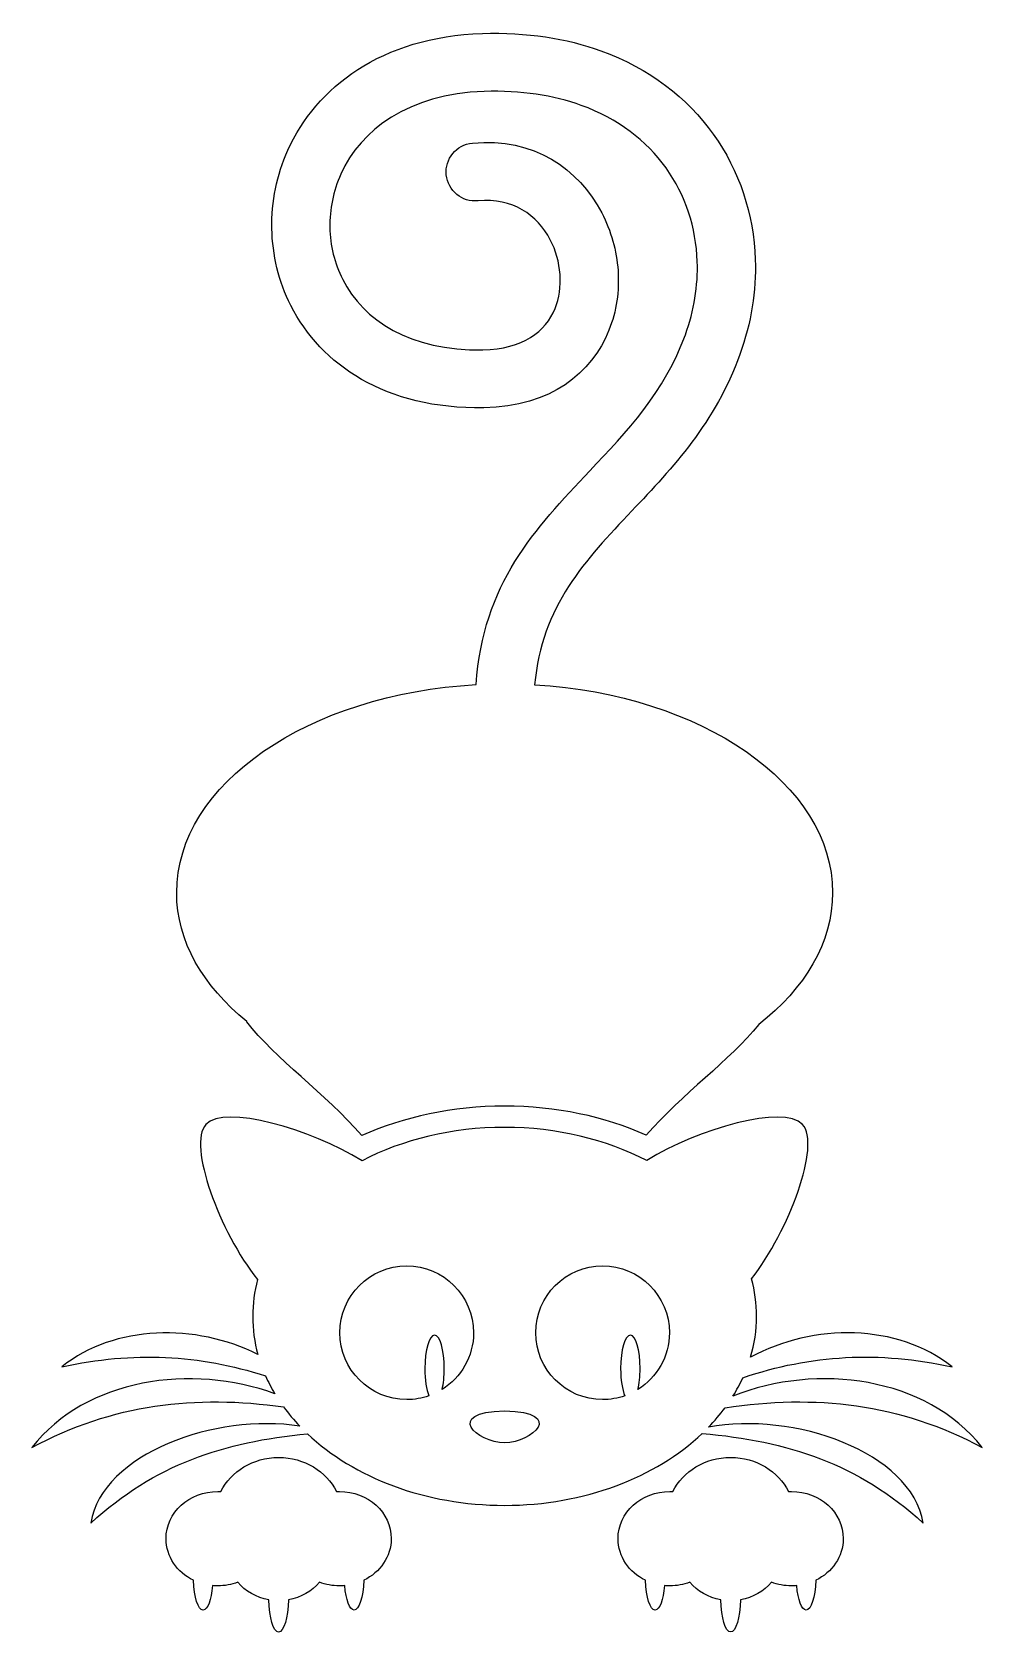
# Model space of a CAD drawing. Header units: centimetres. Extents: x -6.2 to 6.2, y -10.5 to 10.5.
import ezdxf

# ---------------------------------------------------------------- set-up
doc = ezdxf.new("R2010")
doc.units = ezdxf.units.CM
doc.header["$MEASUREMENT"] = 0
doc.layers.add('Layer 1', color=7, linetype='Continuous')

msp = doc.modelspace()

# ---------------------------------------------------------------- linework, layer by layer
at = {"layer": 'Layer 1'}
for points, knots in [([(3.29819, -2.52608), (3.90213, -2.05478), (4.26522, -1.4538), (4.26522, -0.80055), (4.26522, -0.80055), (4.26522, 0.62169), (2.54532, 1.79612), (0.36219, 1.92328), (0.36219, 1.92328), (0.45204, 2.94965), (1.03212, 3.56208), (1.63436, 4.19798), (1.63436, 4.19798), (2.17297, 4.76652), (2.72722, 5.35167), (3.05128, 6.24898), (3.05128, 6.24898), (3.20011, 6.66115), (3.26575, 7.08162), (3.25213, 7.48951), (3.25213, 7.48951), (3.23221, 8.08689), (3.04483, 8.65635), (2.70238, 9.13408), (2.70238, 9.13408), (2.36086, 9.61049), (1.8655, 9.99548), (1.22905, 10.22525), (1.22905, 10.22525), (0.77926, 10.3877), (0.26017, 10.4711), (-0.32249, 10.45171), (-0.32249, 10.45171), (-1.64938, 10.40747), (-2.50033, 9.7444), (-2.8704, 8.92165), (-2.8704, 8.92165), (-3.0164, 8.59706), (-3.08627, 8.24686), (-3.08003, 7.89911), (-3.08003, 7.89911), (-3.07373, 7.54938), (-2.99084, 7.20331), (-2.83143, 6.88888), (-2.83143, 6.88888), (-2.43887, 6.11466), (-1.59456, 5.5281), (-0.30458, 5.54956), (-0.30458, 5.54956), (0.57982, 5.56427), (1.10877, 6.00287), (1.33544, 6.56702), (1.33544, 6.56702), (1.43458, 6.81369), (1.47236, 7.08187), (1.45413, 7.34624), (1.45413, 7.34624), (1.43616, 7.6068), (1.36314, 7.86734), (1.24021, 8.10266), (1.24021, 8.10266), (0.94054, 8.67651), (0.35219, 9.09667), (-0.45408, 9.01613), (-0.45408, 9.01613), (-0.66294, 8.99555), (-0.81558, 8.80954), (-0.79502, 8.60073), (-0.79502, 8.60073), (-0.77444, 8.39187), (-0.58843, 8.23923), (-0.3796, 8.25976), (-0.3796, 8.25976), (0.0717, 8.3049), (0.40034, 8.07087), (0.56724, 7.75134), (0.56724, 7.75134), (0.64027, 7.61148), (0.68382, 7.4545), (0.6948, 7.29562), (0.6948, 7.29562), (0.70554, 7.1406), (0.68475, 6.98696), (0.62971, 6.84993), (0.62971, 6.84993), (0.50948, 6.55066), (0.20701, 6.31761), (-0.31655, 6.30888), (-0.31655, 6.30888), (-1.27172, 6.29298), (-1.88175, 6.69721), (-2.15252, 7.23138), (-2.15252, 7.23138), (-2.26042, 7.4441), (-2.31646, 7.67694), (-2.32064, 7.91104), (-2.32064, 7.91104), (-2.32493, 8.14707), (-2.27688, 8.38605), (-2.1766, 8.60904), (-2.1766, 8.60904), (-1.91522, 9.19017), (-1.29085, 9.6593), (-0.29869, 9.6924), (-0.29869, 9.6924), (0.18563, 9.70849), (0.6106, 9.64157), (0.973, 9.51068), (0.973, 9.51068), (1.45377, 9.33703), (1.82692, 9.04771), (2.08303, 8.69037), (2.08303, 8.69037), (2.33827, 8.33429), (2.478, 7.91022), (2.49282, 7.46569), (2.49282, 7.46569), (2.5033, 7.15084), (2.45229, 6.82527), (2.33672, 6.50507), (2.33672, 6.50507), (2.06811, 5.76148), (1.56874, 5.23433), (1.08352, 4.72207), (1.08352, 4.72207), (0.36967, 3.96843), (-0.31734, 3.24302), (-0.40317, 1.9245), (-0.40317, 1.9245), (-2.5963, 1.80369), (-4.32721, 0.62632), (-4.32721, -0.80052), (-4.32721, -0.80052), (-4.32721, -1.43682), (-3.98296, -2.0235), (-3.40699, -2.48909), (-3.40699, -2.48909), (-3.40699, -2.48909), (-3.40964, -2.49033), (-3.40964, -2.49033), (-3.40964, -2.49033), (-3.0393, -2.97243), (-2.38102, -3.4301), (-1.90091, -3.98157), (-1.90091, -3.98157), (-1.35267, -3.73686), (-0.71306, -3.59594), (-0.03099, -3.59594), (-0.03099, -3.59594), (0.64473, -3.59594), (1.27864, -3.73418), (1.82345, -3.97472), (1.82345, -3.97472), (2.29108, -3.43993), (2.925, -2.99315), (3.29819, -2.52608), (3.29819, -2.52608), (3.29819, -2.52608), (3.29819, -2.52608), (3.29819, -2.52608)], [0, 0, 0, 0, 0.02439024, 0.02439024, 0.02439024, 0.02439024, 0.04878049, 0.04878049, 0.04878049, 0.04878049, 0.07317073, 0.07317073, 0.07317073, 0.07317073, 0.09756098, 0.09756098, 0.09756098, 0.09756098, 0.12195122, 0.12195122, 0.12195122, 0.12195122, 0.14634146, 0.14634146, 0.14634146, 0.14634146, 0.17073171, 0.17073171, 0.17073171, 0.17073171, 0.19512195, 0.19512195, 0.19512195, 0.19512195, 0.2195122, 0.2195122, 0.2195122, 0.2195122, 0.24390244, 0.24390244, 0.24390244, 0.24390244, 0.26829268, 0.26829268, 0.26829268, 0.26829268, 0.29268293, 0.29268293, 0.29268293, 0.29268293, 0.31707317, 0.31707317, 0.31707317, 0.31707317, 0.34146341, 0.34146341, 0.34146341, 0.34146341, 0.36585366, 0.36585366, 0.36585366, 0.36585366, 0.3902439, 0.3902439, 0.3902439, 0.3902439, 0.41463415, 0.41463415, 0.41463415, 0.41463415, 0.43902439, 0.43902439, 0.43902439, 0.43902439, 0.46341463, 0.46341463, 0.46341463, 0.46341463, 0.48780488, 0.48780488, 0.48780488, 0.48780488, 0.51219512, 0.51219512, 0.51219512, 0.51219512, 0.53658537, 0.53658537, 0.53658537, 0.53658537, 0.56097561, 0.56097561, 0.56097561, 0.56097561, 0.58536585, 0.58536585, 0.58536585, 0.58536585, 0.6097561, 0.6097561, 0.6097561, 0.6097561, 0.63414634, 0.63414634, 0.63414634, 0.63414634, 0.65853659, 0.65853659, 0.65853659, 0.65853659, 0.68292683, 0.68292683, 0.68292683, 0.68292683, 0.70731707, 0.70731707, 0.70731707, 0.70731707, 0.73170732, 0.73170732, 0.73170732, 0.73170732, 0.75609756, 0.75609756, 0.75609756, 0.75609756, 0.7804878, 0.7804878, 0.7804878, 0.7804878, 0.80487805, 0.80487805, 0.80487805, 0.80487805, 0.82926829, 0.82926829, 0.82926829, 0.82926829, 0.85365854, 0.85365854, 0.85365854, 0.85365854, 0.87804878, 0.87804878, 0.87804878, 0.87804878, 0.90243902, 0.90243902, 0.90243902, 0.90243902, 0.92682927, 0.92682927, 0.92682927, 0.92682927, 0.95121951, 0.95121951, 0.95121951, 0.95121951, 1, 1, 1, 1]), ([(-2.61302, -7.88821), (-3.70916, -7.99071), (-4.6152, -8.28985), (-5.45181, -9.05563), (-5.45181, -9.05563), (-5.30277, -8.14438), (-3.812, -7.61341), (-2.7144, -7.78764), (-2.7144, -7.78764), (-2.79161, -7.70686), (-2.86257, -7.62257), (-2.92665, -7.53502), (-2.92665, -7.53502), (-4.07199, -7.37275), (-5.17557, -7.49954), (-6.2225, -8.0654), (-6.2225, -8.0654), (-5.51903, -7.16304), (-4.12811, -6.96312), (-3.04155, -7.36243), (-3.04155, -7.36243), (-3.08727, -7.28642), (-3.12799, -7.20839), (-3.1635, -7.12854), (-3.1635, -7.12854), (-4.0326, -6.84776), (-4.89382, -6.8066), (-5.83174, -7.00974), (-5.83174, -7.00974), (-5.13432, -6.45628), (-4.08041, -6.4411), (-3.26422, -6.84689), (-3.26422, -6.84689), (-3.30825, -6.68618), (-3.33134, -6.51987), (-3.33134, -6.34961), (-3.33134, -6.34961), (-3.33134, -6.18477), (-3.30951, -6.0237), (-3.26824, -5.86772), (-3.26824, -5.86772), (-3.26824, -5.86772), (-3.26869, -5.86711), (-3.26869, -5.86711), (-3.26869, -5.86711), (-3.76468, -5.24335), (-4.18994, -4.10329), (-3.94327, -3.83477), (-3.94327, -3.83477), (-3.70115, -3.57122), (-2.57429, -3.89298), (-1.89915, -4.31107), (-1.89915, -4.31107), (-1.36736, -4.03593), (-0.72353, -3.87435), (-0.03098, -3.87435), (-0.03098, -3.87435), (0.659, -3.87435), (1.30054, -4.03463), (1.83116, -4.30798), (1.83116, -4.30798), (2.50691, -3.89137), (3.62866, -3.57188), (3.87017, -3.83477), (3.87017, -3.83477), (4.11562, -4.10187), (3.6961, -5.23124), (3.20353, -5.85711), (3.20353, -5.85711), (3.24668, -6.01631), (3.26938, -6.18104), (3.26938, -6.34963), (3.26938, -6.34963), (3.26938, -6.5332), (3.24245, -6.71216), (3.19146, -6.88451), (3.19146, -6.88451), (4.01683, -6.44062), (5.1135, -6.43975), (5.83179, -7.00982), (5.83179, -7.00982), (4.8676, -6.80091), (3.98434, -6.8502), (3.09042, -7.15272), (3.09042, -7.15272), (3.05248, -7.23514), (3.00898, -7.31552), (2.96017, -7.39378), (2.96017, -7.39378), (4.05777, -6.95357), (5.50136, -7.14034), (6.22256, -8.06542), (6.22256, -8.06542), (5.15454, -7.48815), (4.02734, -7.36777), (2.85709, -7.54522), (2.85709, -7.54522), (2.79155, -7.63383), (2.71887, -7.71908), (2.63984, -7.80068), (2.63984, -7.80068), (3.74315, -7.5893), (5.29946, -8.12352), (5.45191, -9.05563), (5.45191, -9.05563), (4.6009, -8.27675), (3.67809, -7.98063), (2.55644, -7.88321), (2.55644, -7.88321), (1.95113, -8.45619), (1.01572, -8.82492), (-0.03095, -8.82492), (-0.03095, -8.82492), (-1.07458, -8.82486), (-2.00747, -8.45836), (-2.61302, -7.88821), (-2.61302, -7.88821), (-2.61302, -7.88821), (-2.61302, -7.88821), (-2.61302, -7.88821)], [0, 0, 0, 0, 0.03225806, 0.03225806, 0.03225806, 0.03225806, 0.06451613, 0.06451613, 0.06451613, 0.06451613, 0.09677419, 0.09677419, 0.09677419, 0.09677419, 0.12903226, 0.12903226, 0.12903226, 0.12903226, 0.16129032, 0.16129032, 0.16129032, 0.16129032, 0.19354839, 0.19354839, 0.19354839, 0.19354839, 0.22580645, 0.22580645, 0.22580645, 0.22580645, 0.25806452, 0.25806452, 0.25806452, 0.25806452, 0.29032258, 0.29032258, 0.29032258, 0.29032258, 0.32258065, 0.32258065, 0.32258065, 0.32258065, 0.35483871, 0.35483871, 0.35483871, 0.35483871, 0.38709677, 0.38709677, 0.38709677, 0.38709677, 0.41935484, 0.41935484, 0.41935484, 0.41935484, 0.4516129, 0.4516129, 0.4516129, 0.4516129, 0.48387097, 0.48387097, 0.48387097, 0.48387097, 0.51612903, 0.51612903, 0.51612903, 0.51612903, 0.5483871, 0.5483871, 0.5483871, 0.5483871, 0.58064516, 0.58064516, 0.58064516, 0.58064516, 0.61290323, 0.61290323, 0.61290323, 0.61290323, 0.64516129, 0.64516129, 0.64516129, 0.64516129, 0.67741935, 0.67741935, 0.67741935, 0.67741935, 0.70967742, 0.70967742, 0.70967742, 0.70967742, 0.74193548, 0.74193548, 0.74193548, 0.74193548, 0.77419355, 0.77419355, 0.77419355, 0.77419355, 0.80645161, 0.80645161, 0.80645161, 0.80645161, 0.83870968, 0.83870968, 0.83870968, 0.83870968, 0.87096774, 0.87096774, 0.87096774, 0.87096774, 0.90322581, 0.90322581, 0.90322581, 0.90322581, 0.93548387, 0.93548387, 0.93548387, 0.93548387, 1, 1, 1, 1]), ([(-0.84905, -7.30575), (-0.60233, -7.15052), (-0.43781, -6.87583), (-0.43781, -6.56394), (-0.43781, -6.56394), (-0.43781, -6.08158), (-0.83125, -5.6882), (-1.31361, -5.6882), (-1.31361, -5.6882), (-1.79595, -5.6882), (-2.18941, -6.08158), (-2.18941, -6.56394), (-2.18941, -6.56394), (-2.18941, -7.04628), (-1.79595, -7.43971), (-1.31361, -7.43971), (-1.31361, -7.43971), (-1.21159, -7.43971), (-1.11358, -7.42201), (-1.02241, -7.38973), (-1.02241, -7.38973), (-1.05493, -7.31025), (-1.0762, -7.17978), (-1.0762, -7.03294), (-1.0762, -7.03294), (-1.0762, -6.7918), (-1.01886, -6.59508), (-0.94867, -6.59508), (-0.94867, -6.59508), (-0.87842, -6.59508), (-0.82117, -6.7918), (-0.82117, -7.03294), (-0.82117, -7.03294), (-0.82113, -7.13592), (-0.83156, -7.23082), (-0.84905, -7.30575), (-0.84905, -7.30575), (-0.84905, -7.30575), (-0.84905, -7.30575), (-0.84905, -7.30575)], [0, 0, 0, 0, 0.09090909, 0.09090909, 0.09090909, 0.09090909, 0.18181818, 0.18181818, 0.18181818, 0.18181818, 0.27272727, 0.27272727, 0.27272727, 0.27272727, 0.36363636, 0.36363636, 0.36363636, 0.36363636, 0.45454545, 0.45454545, 0.45454545, 0.45454545, 0.54545455, 0.54545455, 0.54545455, 0.54545455, 0.63636364, 0.63636364, 0.63636364, 0.63636364, 0.72727273, 0.72727273, 0.72727273, 0.72727273, 0.81818182, 0.81818182, 0.81818182, 0.81818182, 1, 1, 1, 1]), ([(1.71609, -7.30575), (1.96276, -7.15052), (2.12733, -6.87583), (2.12733, -6.56394), (2.12733, -6.56394), (2.12733, -6.08158), (1.73395, -5.6882), (1.25153, -5.6882), (1.25153, -5.6882), (0.76917, -5.6882), (0.37579, -6.08158), (0.37579, -6.56394), (0.37579, -6.56394), (0.37579, -7.04628), (0.76917, -7.43971), (1.25153, -7.43971), (1.25153, -7.43971), (1.35355, -7.43971), (1.45161, -7.42201), (1.54273, -7.38973), (1.54273, -7.38973), (1.51027, -7.31025), (1.48894, -7.17978), (1.48894, -7.03294), (1.48894, -7.03294), (1.48894, -6.7918), (1.54628, -6.59508), (1.61647, -6.59508), (1.61647, -6.59508), (1.68669, -6.59508), (1.74397, -6.7918), (1.74397, -7.03294), (1.74397, -7.03294), (1.744, -7.13592), (1.73352, -7.23082), (1.71609, -7.30575), (1.71609, -7.30575), (1.71609, -7.30575), (1.71609, -7.30575), (1.71609, -7.30575)], [0, 0, 0, 0, 0.09090909, 0.09090909, 0.09090909, 0.09090909, 0.18181818, 0.18181818, 0.18181818, 0.18181818, 0.27272727, 0.27272727, 0.27272727, 0.27272727, 0.36363636, 0.36363636, 0.36363636, 0.36363636, 0.45454545, 0.45454545, 0.45454545, 0.45454545, 0.54545455, 0.54545455, 0.54545455, 0.54545455, 0.63636364, 0.63636364, 0.63636364, 0.63636364, 0.72727273, 0.72727273, 0.72727273, 0.72727273, 0.81818182, 0.81818182, 0.81818182, 0.81818182, 1, 1, 1, 1]), ([(-0.03106, -8.00412), (0.33367, -8.00412), (0.77052, -7.60396), (-0.03106, -7.58555), (-0.03106, -7.58555), (-0.83259, -7.60397), (-0.39576, -8.00412), (-0.03106, -8.00412)], [0, 0, 0, 0, 0.33333333, 0.33333333, 0.33333333, 0.33333333, 1, 1, 1, 1]), ([(-3.98071, -10.19657), (-3.92229, -10.19657), (-3.87281, -10.06044), (-3.85784, -9.8759), (-3.85784, -9.8759), (-3.83511, -9.87804), (-3.81207, -9.8791), (-3.78868, -9.8791), (-3.78868, -9.8791), (-3.69642, -9.8791), (-3.60837, -9.86211), (-3.52807, -9.83142), (-3.52807, -9.83142), (-3.42872, -9.94847), (-3.28439, -10.03237), (-3.1191, -10.06121), (-3.1191, -10.06121), (-3.11661, -10.29502), (-3.06042, -10.48309), (-2.99173, -10.48309), (-2.99173, -10.48309), (-2.92304, -10.48309), (-2.86679, -10.29502), (-2.86431, -10.06121), (-2.86431, -10.06121), (-2.69905, -10.03234), (-2.55477, -9.9485), (-2.45534, -9.83147), (-2.45534, -9.83147), (-2.37507, -9.86211), (-2.28701, -9.8791), (-2.19478, -9.8791), (-2.19478, -9.8791), (-2.17142, -9.8791), (-2.14835, -9.87802), (-2.12559, -9.8759), (-2.12559, -9.8759), (-2.11061, -10.0605), (-2.06119, -10.19658), (-2.00277, -10.19658), (-2.00277, -10.19658), (-1.93718, -10.19658), (-1.88291, -10.02513), (-1.87598, -9.80619), (-1.87598, -9.80619), (-1.66249, -9.70189), (-1.51665, -9.49639), (-1.51665, -9.26075), (-1.51665, -9.26075), (-1.51665, -8.92023), (-1.82126, -8.64247), (-2.1948, -8.64247), (-2.1948, -8.64247), (-2.20827, -8.64247), (-2.22168, -8.64284), (-2.23499, -8.64355), (-2.23499, -8.64355), (-2.36546, -8.3809), (-2.65584, -8.19741), (-2.99175, -8.19741), (-2.99175, -8.19741), (-3.32764, -8.19741), (-3.61797, -8.38087), (-3.74848, -8.64355), (-3.74848, -8.64355), (-3.76179, -8.64281), (-3.7752, -8.64247), (-3.78867, -8.64247), (-3.78867, -8.64247), (-4.16213, -8.64247), (-4.46682, -8.92023), (-4.46682, -9.26075), (-4.46682, -9.26075), (-4.46682, -9.49639), (-4.32098, -9.70189), (-4.10746, -9.80624), (-4.10746, -9.80624), (-4.10054, -10.02519), (-4.04625, -10.19657), (-3.98071, -10.19657), (-3.98071, -10.19657), (-3.98071, -10.19657), (-3.98071, -10.19657), (-3.98071, -10.19657)], [0, 0, 0, 0, 0.04545455, 0.04545455, 0.04545455, 0.04545455, 0.09090909, 0.09090909, 0.09090909, 0.09090909, 0.13636364, 0.13636364, 0.13636364, 0.13636364, 0.18181818, 0.18181818, 0.18181818, 0.18181818, 0.22727273, 0.22727273, 0.22727273, 0.22727273, 0.27272727, 0.27272727, 0.27272727, 0.27272727, 0.31818182, 0.31818182, 0.31818182, 0.31818182, 0.36363636, 0.36363636, 0.36363636, 0.36363636, 0.40909091, 0.40909091, 0.40909091, 0.40909091, 0.45454545, 0.45454545, 0.45454545, 0.45454545, 0.5, 0.5, 0.5, 0.5, 0.54545455, 0.54545455, 0.54545455, 0.54545455, 0.59090909, 0.59090909, 0.59090909, 0.59090909, 0.63636364, 0.63636364, 0.63636364, 0.63636364, 0.68181818, 0.68181818, 0.68181818, 0.68181818, 0.72727273, 0.72727273, 0.72727273, 0.72727273, 0.77272727, 0.77272727, 0.77272727, 0.77272727, 0.81818182, 0.81818182, 0.81818182, 0.81818182, 0.86363636, 0.86363636, 0.86363636, 0.86363636, 0.90909091, 0.90909091, 0.90909091, 0.90909091, 1, 1, 1, 1]), ([(1.94072, -10.19657), (1.99911, -10.19657), (2.04856, -10.06044), (2.06359, -9.8759), (2.06359, -9.8759), (2.08634, -9.87804), (2.10942, -9.8791), (2.13273, -9.8791), (2.13273, -9.8791), (2.22502, -9.8791), (2.31299, -9.86211), (2.39334, -9.83147), (2.39334, -9.83147), (2.49274, -9.94847), (2.63702, -10.03232), (2.80225, -10.06115), (2.80225, -10.06115), (2.80474, -10.29496), (2.86099, -10.48308), (2.92967, -10.48308), (2.92967, -10.48308), (2.99836, -10.48308), (3.05461, -10.29501), (3.05707, -10.0612), (3.05707, -10.0612), (3.22233, -10.03233), (3.36666, -9.94849), (3.46604, -9.83146), (3.46604, -9.83146), (3.54634, -9.8621), (3.63439, -9.87909), (3.7266, -9.87909), (3.7266, -9.87909), (3.74991, -9.87909), (3.77301, -9.87801), (3.79579, -9.87589), (3.79579, -9.87589), (3.81077, -10.06044), (3.86019, -10.19657), (3.91861, -10.19657), (3.91861, -10.19657), (3.9842, -10.19657), (4.03844, -10.02512), (4.04535, -9.80618), (4.04535, -9.80618), (4.2589, -9.70188), (4.40471, -9.49638), (4.40471, -9.26074), (4.40471, -9.26074), (4.40471, -8.92022), (4.1001, -8.64246), (3.72656, -8.64246), (3.72656, -8.64246), (3.71309, -8.64246), (3.69968, -8.64283), (3.68637, -8.64354), (3.68637, -8.64354), (3.5559, -8.38089), (3.26552, -8.1974), (2.92964, -8.1974), (2.92964, -8.1974), (2.59378, -8.1974), (2.30334, -8.38086), (2.17288, -8.64354), (2.17288, -8.64354), (2.15957, -8.6428), (2.14616, -8.64246), (2.13269, -8.64246), (2.13269, -8.64246), (1.75923, -8.64246), (1.45454, -8.92022), (1.45454, -9.26074), (1.45454, -9.26074), (1.45454, -9.49638), (1.60038, -9.70188), (1.81392, -9.80618), (1.81392, -9.80618), (1.82089, -10.02514), (1.87518, -10.19657), (1.94072, -10.19657), (1.94072, -10.19657), (1.94072, -10.19657), (1.94072, -10.19657), (1.94072, -10.19657)], [0, 0, 0, 0, 0.04545455, 0.04545455, 0.04545455, 0.04545455, 0.09090909, 0.09090909, 0.09090909, 0.09090909, 0.13636364, 0.13636364, 0.13636364, 0.13636364, 0.18181818, 0.18181818, 0.18181818, 0.18181818, 0.22727273, 0.22727273, 0.22727273, 0.22727273, 0.27272727, 0.27272727, 0.27272727, 0.27272727, 0.31818182, 0.31818182, 0.31818182, 0.31818182, 0.36363636, 0.36363636, 0.36363636, 0.36363636, 0.40909091, 0.40909091, 0.40909091, 0.40909091, 0.45454545, 0.45454545, 0.45454545, 0.45454545, 0.5, 0.5, 0.5, 0.5, 0.54545455, 0.54545455, 0.54545455, 0.54545455, 0.59090909, 0.59090909, 0.59090909, 0.59090909, 0.63636364, 0.63636364, 0.63636364, 0.63636364, 0.68181818, 0.68181818, 0.68181818, 0.68181818, 0.72727273, 0.72727273, 0.72727273, 0.72727273, 0.77272727, 0.77272727, 0.77272727, 0.77272727, 0.81818182, 0.81818182, 0.81818182, 0.81818182, 0.86363636, 0.86363636, 0.86363636, 0.86363636, 0.90909091, 0.90909091, 0.90909091, 0.90909091, 1, 1, 1, 1])]:
    msp.add_open_spline(points, degree=3, knots=knots, dxfattribs=at)

doc.saveas('drawing.dxf')
